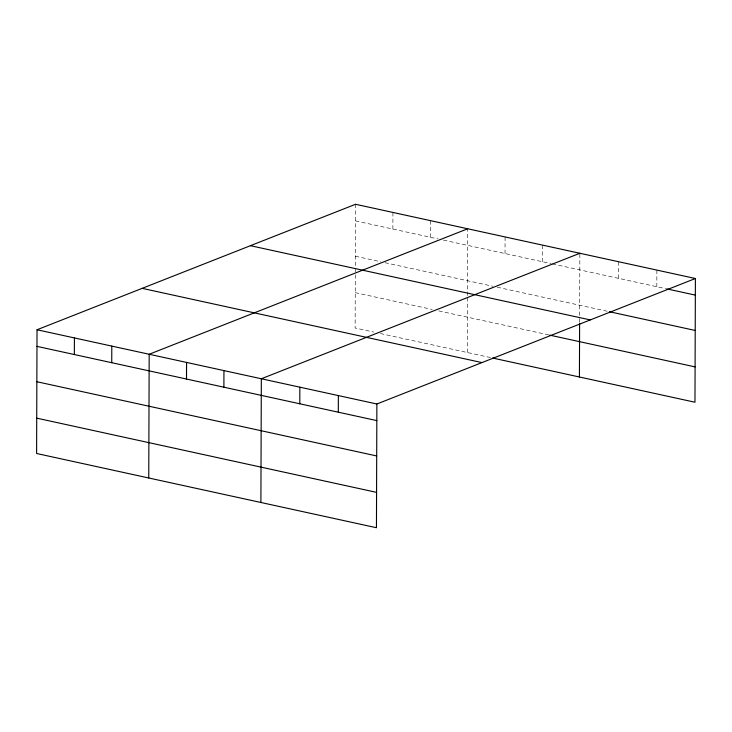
<?xml version="1.0" encoding="UTF-8"?>
<svg xmlns="http://www.w3.org/2000/svg" width="732" height="732" viewBox="0 0 732 732"><rect width="100%" height="100%" fill="white"/><g stroke="black" fill="none" stroke-linecap="round" stroke-linejoin="round"><path stroke-width="0.55" stroke-dasharray="3.66 2.75" d="M355.551 204.274L355.121 328L373.814 332.081M392.883 229.052L392.938 212.445M430.26 237.214L430.325 220.607M467.272 352.495L467.464 296.661M467.474 295.527L467.702 228.777M505.025 253.547L505.089 236.939M542.412 261.708L542.467 245.101M579.616 322.3L579.634 316.608M579.634 315.465L579.854 253.272M618.311 278.288L618.366 261.681M656.824 286.706L656.888 270.099M355.496 220.881L437.956 238.897M443.455 240.096L551.205 263.63M552.303 263.877L665.626 288.628M355.377 256.237L380.658 261.754M385.059 262.715L492.81 286.249M497.211 287.209L607.185 311.237M355.249 292.654L432.209 309.462M438.807 310.908L548.762 334.917M380.411 333.527L491.465 357.783"/><path stroke-width="1.1" d="M695.4 278.508L355.551 204.274L37.03 329.766L36.6 453.492L376.449 527.726L376.879 404L695.4 278.508L694.97 402.234L492.563 358.021M74.353 354.544L74.417 337.937M111.74 362.706L111.795 346.099M148.752 477.987L149.182 354.261L467.702 228.777M186.504 379.039L186.559 362.432M223.891 387.201L223.946 370.593M260.894 502.481L261.333 378.764L579.854 253.272M299.791 403.78L299.846 387.173M338.303 412.189L338.358 395.582M579.424 376.989L579.607 323.434M666.733 288.865L695.345 295.115M609.381 311.713L695.217 330.461M250.445 245.687L590.285 319.921M549.86 335.165L695.089 366.888M142.145 288.353L481.985 362.587M37.03 329.766L376.879 404M36.975 346.373L376.815 420.607M36.847 381.729L376.696 455.954M36.719 418.146L376.568 492.371"/></g></svg>
